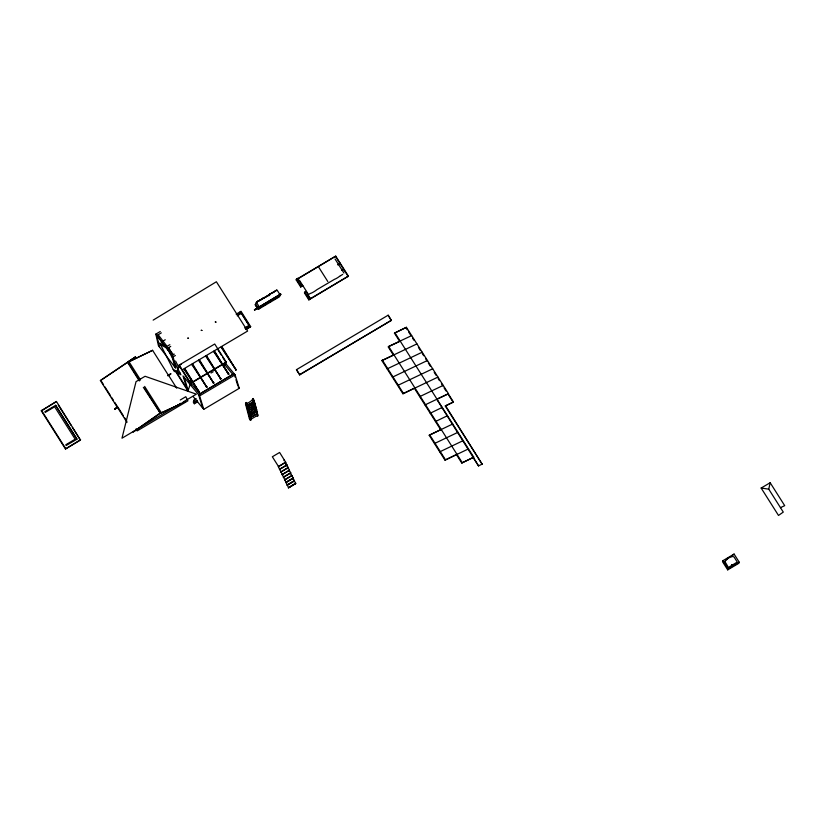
<?xml version="1.0" encoding="UTF-8"?>
<svg xmlns="http://www.w3.org/2000/svg" width="826" height="826" viewBox="0 0 826 826"><rect width="100%" height="100%" fill="white"/><g stroke="black" fill="none" stroke-linecap="round" stroke-linejoin="round"><path stroke-width="1.24" d="M770.152 482.745L761.149 488.042L778.505 515.445L783.285 512.089L768.758 489.157L770.173 482.725L784.7 505.657L780.467 507.649M731.65 565.345L731.981 564.819M179.221 365.04L176.465 372.887L187.936 390.925L190.682 383.068L226.19 362.036L214.719 344.008L179.221 365.04L190.682 383.068M191.002 385.071L191.808 382.779L190.455 380.662M223.918 365.567L224.765 363.254M224.011 365.515L224.817 363.223M225.209 364.803L226.19 362.036M41.3 410.821L56.447 401.498L80.442 440.113L65.471 448.983L41.3 410.821L56.447 401.498M65.471 448.983L80.618 439.659M184.188 369.356L184.817 368.551L199.035 391.854L184.188 369.356L184.817 368.551M191.973 364.741L192.613 363.936L206.82 387.239L191.973 364.741L192.613 363.936M198.859 360.663L199.489 359.868L213.707 383.171L198.859 360.663L199.489 359.868M205.942 356.471L206.583 355.676L220.79 378.979L205.942 356.471L206.583 355.676M196.299 398.731L194.089 400.032L193.294 402.107L194.337 403.749L197.641 401.797M213.851 351.783L214.492 350.988L228.699 374.292L213.851 351.783L214.492 350.988M198.601 392.113L199.242 391.317M194.337 403.749L195.132 401.684L197.342 400.383M221.213 347.416L221.853 346.621L236.06 369.924L221.213 347.416L221.853 346.621M206.397 387.497L207.037 386.702M240.263 311.701L249.968 327.024M213.273 383.419L213.913 382.624M220.356 379.237L220.996 378.442M228.265 374.539L228.905 373.744M256.37 302.275L255.699 303.999L258.868 309.007L279.549 296.751L280.22 295.016L277.051 290.019L256.37 302.275L259.529 307.272L258.868 309.007M259.994 300.137L256.834 301.758L256.359 303.472M254.418 309.864L280.644 294.056L280.716 294.727L254.418 309.864L280.644 294.056M254.614 310.184L280.85 294.376M259.88 299.952L256.834 302.254M262.348 298.929L260.293 300.199L263.453 298.093M250.67 326.662L245.9 329.429L250.67 326.662L240.996 311.268L236.164 314.19M257.898 308.945L255.213 304.701L257.898 308.945L261.222 306.973M260.2 299.941L263.339 297.907M235.627 370.182L236.267 369.387M269.906 294.314L263.401 298.372L269.617 295.047M269.173 295.625L269.761 294.087M269.359 295.501L269.957 293.973L276.545 290.38M272.89 292.796L276.4 290.153M249.431 418.782L250.629 418.142L251.114 419.969L250.443 420.372L249.431 418.782L245.498 403.852L245.962 402.881M247.408 407.208L246.654 406.01L247.335 405.607L246.984 404.275L246.303 404.678L246.902 405.618L253.437 402.004L254.109 401.601L253.758 400.259L253.076 400.662L253.437 402.004M302.863 285.682L300.674 286.983L296.183 279.89L296.472 279.147L297.742 278.393L302.12 285.806M247.108 407.745L246.757 406.413L247.79 407.342L247.108 407.745L247.81 409.076L247.222 408.147L247.893 407.745L248.244 409.076L247.573 409.479L248.719 412.546L248.13 411.606L248.812 411.203L249.163 412.546L248.481 412.948L249.184 414.28L256.69 409.717L255.585 407.197L254.904 407.59L255.255 408.932L255.936 408.529M298.909 280.737L297.742 278.393M247.945 408.829L255.028 405.06L254.676 403.728L253.995 404.131L254.346 405.463M252.622 398.927L252.281 399.836L253.303 398.524L252.622 398.927L252.973 400.269L253.654 399.867L253.303 398.524M248.399 410.553L255.482 406.795L255.131 405.463L254.449 405.865M249.184 414.28L256.39 410.264L256.039 408.922L255.368 409.324M249.266 412.938L248.585 413.341L249.689 415.87M250.443 420.372L250.175 416.407L249.504 416.81L250.092 417.739L257.309 413.723L256.958 412.391L256.277 412.793M254.212 401.994L255.265 404.668L254.676 403.728M300.674 286.983L302.244 285.486M255.028 405.06L255.719 406.392L255.131 405.463M255.482 406.795L256.174 408.127L255.585 407.197M255.864 412.143L256.845 411.998L256.494 410.656L255.823 411.059M256.69 409.717L256.039 408.922M256.39 410.264L257.092 411.596L256.494 410.656M307.757 294.706L310.297 298.713L305.971 291.382L304.701 292.136L304.412 292.879L308.852 299.89L348.407 276.132L335.738 256.132L297.618 278.713M308.852 299.89L310.421 298.392M296.183 279.89L335.738 256.132M296.462 369.676L299.704 374.798L296.462 369.676L388.148 315.202L391.39 320.312L299.704 374.798M343.802 269.544L341.788 270.412M279.56 469.478L286.829 465.172L288.191 467.475L281.026 471.801L279.56 469.478L278.445 466.494L285.682 462.209L279.611 452.462L272.343 456.768L278.517 466.525M284.01 460.671L284.278 459.968M283.504 477.108L280.954 471.77M285.682 462.199L285.259 463.314L286.508 465.947L286.932 464.842L285.528 462.612M284.578 480.02L291.846 475.714L293.209 478.027L286.013 482.384L283.463 477.036L290.7 472.751L289.337 470.448L282.069 474.754M287.758 468.59L288.191 467.475M289.017 471.223L289.441 470.118L288.088 467.805L280.819 472.111M294.438 480.732L287.262 485.017L285.972 482.312L293.209 478.027L292.776 479.132M290.267 473.856L290.7 472.751M287.087 485.296L294.355 480.99L295.718 483.293L288.522 487.66L287.221 484.945L294.459 480.66L293.106 478.357L285.837 482.663M291.795 475.797L290.597 473.081L283.328 477.387M295.285 484.408L295.718 483.293L288.336 487.939L295.584 483.644M388.148 315.202L391.307 320.529M722.905 560.689L722.523 561.68L727.716 569.868L738.888 563.249L739.27 562.258L734.087 554.06L722.905 560.689L728.098 568.877L727.716 569.868M734.087 554.06L731.671 556.259M123.415 415.829L117.963 407.228L114.618 409.283L117.488 406.712L114.835 402.52M115.124 409.221L117.488 406.712M139.708 380.734L128.102 362.16L152.603 350.317L168.277 375.056L167.533 375.737M152.603 350.317L128.102 362.16M168.277 375.056L170.806 373.868L168.38 375.345M160.42 413.186L161.111 412.432M160.451 413.237L185.334 401.808L160.451 413.237L144.581 388.179M389.314 346.321L399.691 341.448L394.436 333.146L406.423 327.313L448.477 393.692L448.012 394.116M394.436 333.146L406.423 327.313M411.678 335.604L388.633 346.435L388.168 346.858L393.424 355.159L381.891 360.58L402.923 393.765L414.91 387.931M381.891 360.58L416.934 343.905M387.146 368.871L422.2 352.206L421.735 352.63M392.412 377.172L427.455 360.497M397.667 385.463L432.71 368.799L432.246 369.222M402.923 393.765L437.966 377.1L437.501 377.523M419.701 396.645L443.221 385.391M424.956 404.946L448.477 393.692M430.222 413.248L442.209 407.404L441.745 407.827M453.453 402.014L445.255 405.989L453.453 402.014L448.281 393.837L436.748 399.247L478.543 465.916L473.019 457.201M435.478 421.539L447.465 415.705M456.964 454.31L444.977 460.144L429.2 435.25L452.72 423.996L452.256 424.419M429.2 435.25L441.198 429.417M434.466 443.552L457.976 432.297M439.721 451.853L463.231 440.599L462.766 441.022M444.977 460.144L468.487 448.89L468.032 449.313M456.499 454.734L461.755 463.025L473.752 457.191L394.9 332.723M473.752 457.191L461.755 463.025M445.534 405.731L482.147 464.212L445.947 407.063M168.68 375.706L170.806 373.868M127.534 362.366L135.547 357.038L127.534 362.366L139.212 380.796M114.618 409.283L117.457 407.29L126.998 422.344M159.81 413.32L133.131 432.029L160.316 413.248L143.332 387.301M116.982 406.774L100.39 380.569L135.041 357.111M135.547 357.038L100.39 380.569M731.733 565.005L732.373 564.85M340.343 275.874L342.707 274.387M153.161 320.127L216.381 281.759L247.614 331.061L183.806 368.85M155.835 334.117L173.161 356.822L175.731 368.262L158.406 345.547L155.835 334.117L160.275 331.484M161.338 332.878L156.899 335.511L159.47 346.941M161.917 341.716L165.252 339.744M55.476 405.421L44.841 411.73L45.244 412.38L54.65 406.805L75.176 439.205L65.77 444.77L66.214 445.472L77.055 439.133L55.538 405.174L76.89 439.225M166.511 346.641L180.904 374.787L174.09 371.163L159.707 343.027L166.511 346.641L169.836 344.669M170.724 346.404L167.399 348.376L160.585 344.752M259.901 300.375L256.834 301.758M237.341 314.943L240.903 312.827M237.238 315.831L241.512 313.302M174.307 354.106L172.097 355.438L174.668 366.868M173.161 356.822L175.38 355.51M263.442 305.661L265.662 304.34M268.997 302.368L271.217 301.056M274.542 299.084L277.866 297.112M338.051 264.516L340.229 263.226L337.875 264.94M181.266 364.214L179.046 365.526L190.517 383.543L226.014 362.511L222.617 357.193M244.847 327.85L248.894 325.444M245.229 328.449L249.276 326.043M180.016 373.053L173.202 369.439M310.297 298.713L348.407 276.132M211.053 373.022L213.201 371.752M188.121 390.409L176.63 372.412M180.274 399.99L185.798 396.717L187.915 400.816L137.147 430.893L136.084 428.839M181.08 403.202L121.98 438.214L136.042 381.633L145.077 376.284L196.34 394.167L183.166 401.973M200.099 394.683L199.851 393.888L232.787 374.395L223.898 363.698M235.09 374.859L239.272 388.313L203.764 409.345L199.593 395.891L235.09 374.859L225.188 362.934M202.742 408.116L198.57 394.663L234.078 373.631L235.214 377.296M246.293 403.377L246.644 402.479L245.849 402.943L246.953 405.473M252.725 399.867L246.2 404.286M246.902 405.618L254.356 401.199L253.654 399.867M299.786 374.57L391.39 320.312M248.554 406.351L254.563 403.336M247.356 407.342L254.811 402.933L254.109 401.601M247.81 409.076L255.317 404.523M248.265 410.811L255.781 406.258M248.027 411.214L248.45 410.419M255.007 408.529L249.163 412.546M248.719 412.546L256.236 407.982M248.936 414.673L249.369 413.878M249.72 414.673L249.039 415.075L250.144 417.595M255.915 411.998L249.39 416.407M249.638 416.015L257.144 411.451M250.092 417.739L257.547 413.33L256.845 411.998M250.546 419.474L258.001 415.065L257.309 413.723M257.216 416.356L257.898 415.953L257.413 414.125M278.31 466.845L285.641 462.333M279.694 469.127L286.932 464.842M282.285 474.434L289.441 470.118M284.712 479.679L291.95 475.384M725.579 559.873L728.625 558.066M728.098 568.877L739.27 562.258M478.543 465.916L482.425 463.964M761.149 488.042L768.758 489.157M238.249 387.084L239.272 388.313M190.971 383.192L199.861 393.899M199.593 395.891L183.011 375.923L187.192 389.387L188.204 390.615L184.033 377.152M193.047 396.439L203.764 409.345M166.553 345.702L158.189 334.747L158.706 337.029M168.824 348.696L173.388 354.674M156.93 335.501L172.138 355.407M217.93 349.79L221.296 355.097M405.958 327.736L407.28 329.811M408.591 331.887L410.563 334.995M412.535 338.102L413.847 340.178M418.441 347.436L420.413 350.554M422.385 353.662L423.707 355.738M425.679 358.845L426.99 360.921M428.302 362.996L430.274 366.114M434.218 372.33L436.19 375.448M438.162 378.556L439.473 380.631M441.445 383.739L442.757 385.814M444.068 387.89L446.04 391.008M448.002 394.085L453.175 402.262M335.573 256.556L348.242 276.555M335.036 258.982L343.926 273.024M388.633 346.435L462.219 462.612M414.445 388.354L440.733 429.84M382.355 360.157L403.387 393.341M429.665 434.827L445.441 459.721M318.908 267.5L327.808 281.542M299.549 280.437L308.449 294.479L310.566 293.344A4.522 0.671 -32.4 0 0 316.833 289.73L334.551 279.271A3.707 0.558 -32.4 0 0 339.785 276.111M296.472 279.147L300.963 286.24M304.701 292.136L309.141 299.146M263.659 297.701L263.546 298.599L263.246 298.145M241.109 313.539L241.006 312.496L249.628 326.115L248.719 325.547M221.42 346.879L236.06 369.924M214.275 351.525L228.699 374.292M214.058 351.236L228.472 374.002M206.149 355.934L220.79 378.979M199.066 360.115L213.707 383.171M192.179 364.194L206.82 387.239M184.394 368.809L199.035 391.854M194.089 400.032L195.132 401.684M168.731 375.603L176.702 388.179M128.835 361.489L140.513 379.908M144.633 386.413L161.194 412.556M101.557 381.55L103.549 384.699M104.871 386.795L110.188 395.179M111.51 397.275L113.503 400.424M124.778 417.987L126.822 421.208M58.285 405.132L71.046 425.276M72.389 427.393L80.442 440.113M41.476 410.357L65.657 448.518M168.69 347.612L172.128 354.333M175.566 361.065L179.005 367.797M235.968 379.743L237.867 385.856M254.924 406.898L255.905 410.636M253.541 402.396L253.892 403.728M246.53 402.541L246.881 403.883M246.303 404.678L246.654 406.01M247.222 408.147L247.573 409.479M248.13 411.606L248.481 412.948M249.504 416.81L249.855 418.142M187.863 338.113L188.483 338.257L187.863 338.113M201.276 330.307L201.895 330.462L201.276 330.307M215.318 321.944L215.937 322.099L215.318 321.944M724.877 561.473L728.398 567.452L737.246 562.072L734.056 556.961L732.672 556.445L728.398 557.911L724.877 561.473"/></g></svg>
